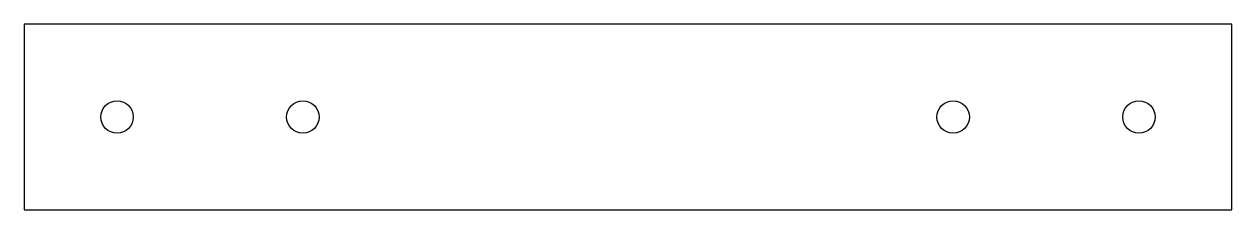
# Model space of a CAD drawing. Header units: millimetres. Extents: x -380 to -250, y -410 to -390.
import ezdxf

# ---------------------------------------------------------------- set-up
doc = ezdxf.new("R2010")
doc.units = ezdxf.units.MM

msp = doc.modelspace()

# ---------------------------------------------------------------- linework, layer by layer
at = {"color": 7, "linetype": 'Continuous', "lineweight": 25}
for p, q in [((-250, -390), (-380, -390)), ((-380, -390), (-380, -410)), ((-250, -410), (-250, -390)), ((-380, -410), (-250, -410))]:
    msp.add_line(p, q, dxfattribs=at)
for centre in [(-370, -400), (-350, -400), (-280, -400), (-260, -400)]:
    msp.add_circle(centre, 1.75, dxfattribs=at)

doc.saveas('drawing.dxf')
